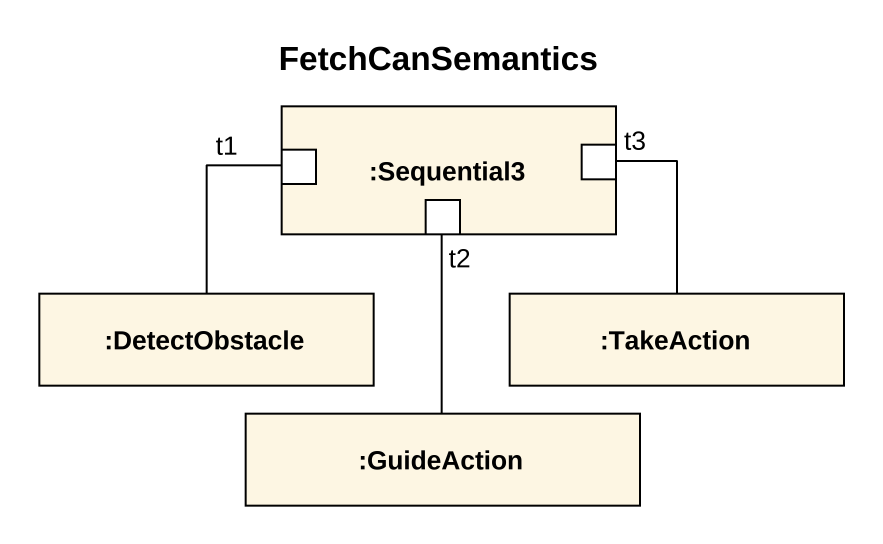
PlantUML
@startuml
title FetchCanSemantics
rectangle ":Sequential3" as Sequential3 {
  port t1
  port t3
  port t2
}
rectangle ":DetectObstacle" as DetectObstacle
rectangle ":TakeAction" as TakeAction
rectangle ":GuideAction" as GuideAction
t1 -- DetectObstacle
t3 -- TakeAction
t2 -- GuideAction
@enduml
